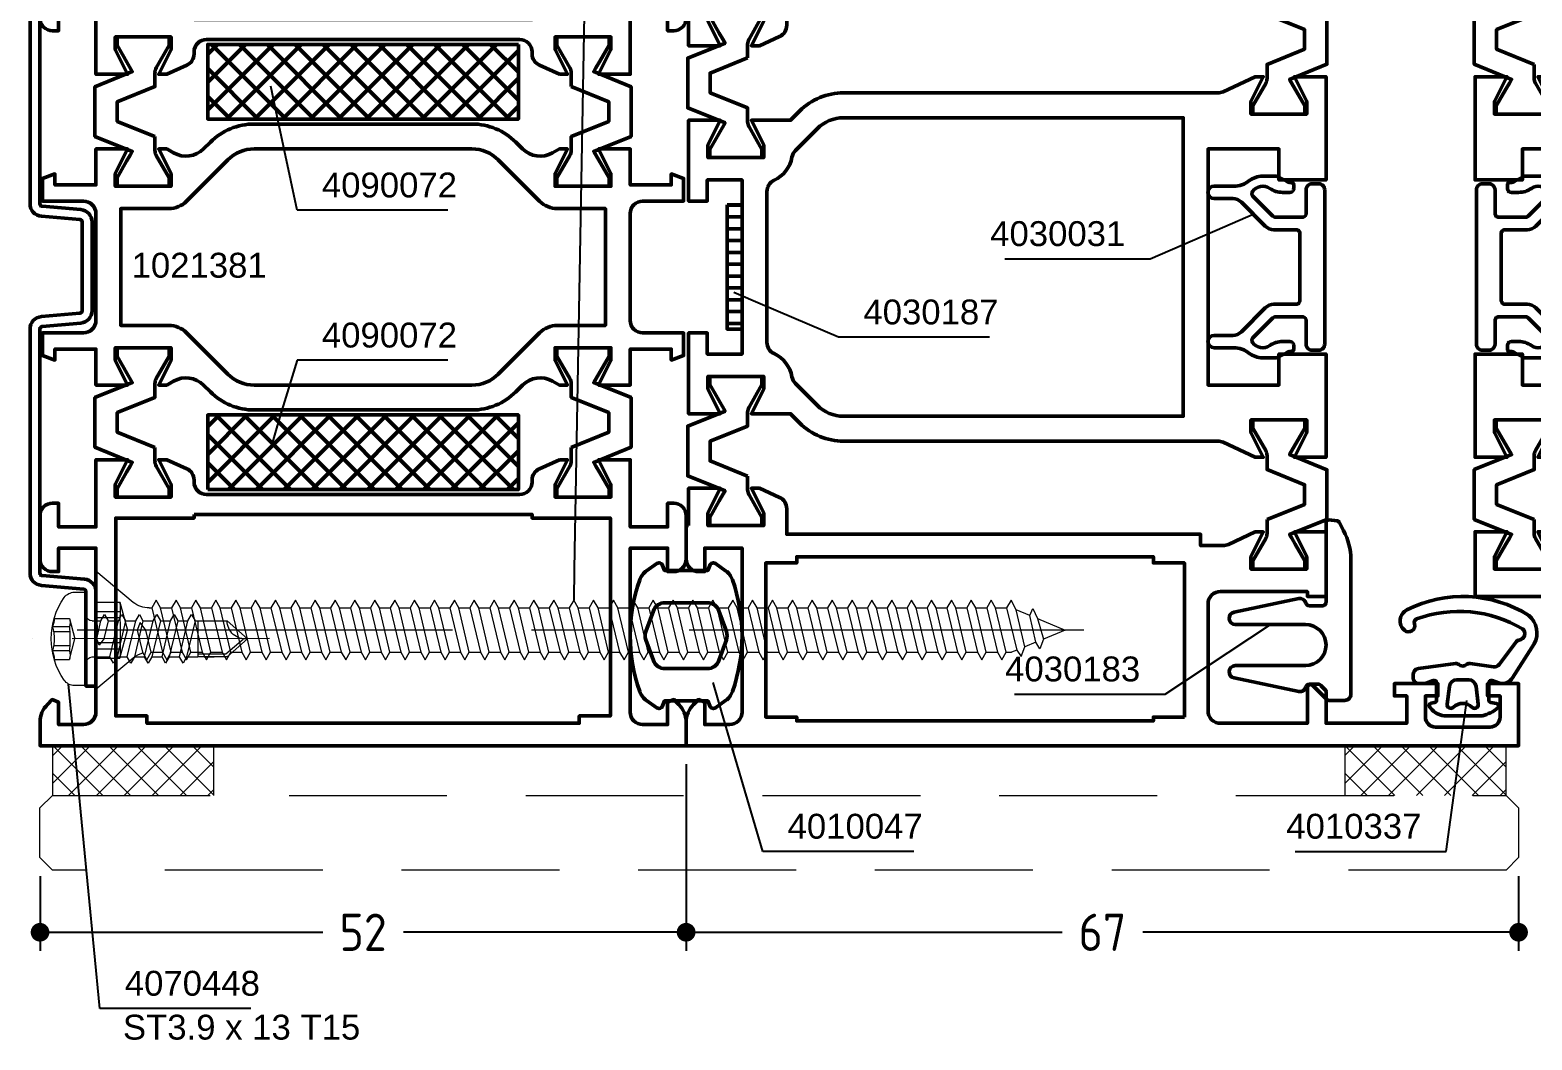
# Model space of a CAD drawing. Header units: millimetres. Extents: x 0 to 238, y 39 to 174.
# Drawn here: x 0.2 to 121.1, y 38.9 to 120.1 of the extents above; entities that cross this region are included whole.
import ezdxf

# ---------------------------------------------------------------- set-up
doc = ezdxf.new("R2010")
doc.units = ezdxf.units.MM
doc.linetypes.add('CENTER', pattern=[50.8, 31.75, -6.35, 6.35, -6.35])
doc.linetypes.add('HIDDEN', pattern=[9.525, 6.35, -3.175])
for name, color, linetype, lineweight in [('AM_5', 3, 'Continuous', 25), ('AM_C', 50, 'Continuous', 50), ('AM_S', 80, 'Continuous', 50), ('Cent3', 70, 'CENTER', 18), ('CHide3', 70, 'HIDDEN', 18), ('CHide4', 10, 'HIDDEN', 13), ('Cont3', 70, 'Continuous', 18), ('Cont4', 10, 'Continuous', 13)]:
    doc.layers.add(name, color=color, linetype=linetype, lineweight=lineweight)
doc.layers.add('WBC-GER-ENG', color=7, linetype='Continuous')
doc.styles.add('HBS_DIMTEXTSTYLE', font='isocp.shx')
doc.styles.add('SWISSL', font='swissl.ttf')
doc.dimstyles.new('Konstruktionsschnitt 1-1$0', dxfattribs={"dimtxt": 3, "dimasz": 1.5, "dimexe": 1.5, "dimexo": 1.5, "dimgap": 1.5, "dimtad": 0, "dimdsep": 46, "dimtxsty": 'HBS_DIMTEXTSTYLE', "dimblk": 'PUNKT', "dimcen": 0, "dimclrd": 3, "dimclre": 3, "dimclrt": 2, "dimadec": 1, "dimazin": 2, "dimtfac": 0.7, "dimtofl": 0, "dimtmove": 0, "dimatfit": 3, "dimfxl": 0, "dimtolj": 1, "dimtzin": 0, "dimarcsym": 0})

# ---------------------------------------------------------------- blocks, each defined once
blk = doc.blocks.new('PUNKT')
at = {"color": 0, "linetype": 'Continuous'}
blk.add_line((-0.5, 0), (-1, 0), dxfattribs=at)
at = {"color": 0, "linetype": 'Continuous', "const_width": 0.5}
blk.add_lwpolyline([(-0.25, 0, 1), (0.25, 0, 1)], format="xyb", close=True, dxfattribs=at)
blk = doc.blocks.new('*D22')
at = {"layer": 'AM_5', "color": 3, "lineweight": -2, "transparency": 16777216}
for p, q in [((119.98, 52.02), (119.98, 46.02)), ((125.98, 52.02), (125.98, 46.02)), ((118.48, 47.52), (116.98, 47.52)), ((127.48, 47.52), (128.98, 47.52))]:
    blk.add_line(p, q, dxfattribs=at)
at = {"layer": 'AM_5', "color": 3, "lineweight": -2, "transparency": 16777216, "xscale": 1.5, "yscale": 1.5, "zscale": 1.5}
blk.add_blockref('PUNKT', (119.98, 47.52), dxfattribs=at)
at = {"layer": 'AM_5', "color": 3, "lineweight": -2, "transparency": 16777216, "xscale": 1.5, "yscale": 1.5, "zscale": 1.5, "rotation": 180}
blk.add_blockref('PUNKT', (125.98, 47.52), dxfattribs=at)
at = {"layer": 'AM_5', "color": 2, "transparency": 16777216, "insert": (122.98, 47.52), "char_height": 3, "attachment_point": 5, "style": 'HBS_DIMTEXTSTYLE'}
blk.add_mtext('\\A1;6', dxfattribs=at)
blk = doc.blocks.new('*D23')
at = {"layer": 'AM_5', "color": 3, "lineweight": -2, "transparency": 16777216}
for p, q in [((52.99, 61.02), (52.99, 46.02)), ((119.98, 52.02), (119.98, 46.02)), ((54.49, 47.52), (83.25, 47.52)), ((118.48, 47.52), (89.73, 47.52))]:
    blk.add_line(p, q, dxfattribs=at)
at = {"layer": 'AM_5', "color": 3, "lineweight": -2, "transparency": 16777216, "xscale": 1.5, "yscale": 1.5, "zscale": 1.5, "rotation": 180}
blk.add_blockref('PUNKT', (52.99, 47.52), dxfattribs=at)
at = {"layer": 'AM_5', "color": 3, "lineweight": -2, "transparency": 16777216, "xscale": 1.5, "yscale": 1.5, "zscale": 1.5}
blk.add_blockref('PUNKT', (119.98, 47.52), dxfattribs=at)
at = {"layer": 'AM_5', "color": 2, "transparency": 16777216, "insert": (86.49, 47.52), "char_height": 3, "attachment_point": 5, "style": 'HBS_DIMTEXTSTYLE'}
blk.add_mtext('\\A1;67', dxfattribs=at)
blk = doc.blocks.new('*S339')
at = {"layer": 'AM_5', "color": 3}
for p, q in [((114.16, 54.02), (115.82, 66.17)), ((115.82, 66.17), (115.82, 66.17)), ((102.01, 54.02), (114.16, 54.02))]:
    blk.add_line(p, q, dxfattribs=at)
at = {"layer": 'AM_5', "color": 2, "insert": (112.16, 55.02), "char_height": 2, "attachment_point": 9, "style": 'SWISSL'}
blk.add_mtext('4010337', dxfattribs=at)
blk = doc.blocks.new('*S344')
at = {"layer": 'AM_5', "color": 3}
for p, q in [((91.53, 66.67), (100.01, 72.27)), ((100.01, 72.27), (100.01, 72.27)), ((79.4, 66.67), (91.53, 66.67))]:
    blk.add_line(p, q, dxfattribs=at)
at = {"layer": 'AM_5', "color": 2, "insert": (89.53, 67.67), "char_height": 2, "attachment_point": 9, "style": 'SWISSL'}
blk.add_mtext('4030183', dxfattribs=at)
blk = doc.blocks.new('*S345')
at = {"layer": 'AM_5', "color": 3, "linetype": 'Continuous'}
blk.add_line((96.34, 104.28), (98.63, 105.27), dxfattribs=at)
at = {"layer": 'AM_5', "color": 3}
for p, q in [((90.33, 101.68), (96.34, 104.28)), ((78.63, 101.68), (90.33, 101.68))]:
    blk.add_line(p, q, dxfattribs=at)
at = {"layer": 'AM_5', "color": 2, "insert": (88.33, 102.68), "char_height": 2, "attachment_point": 9, "style": 'SWISSL'}
blk.add_mtext('4030031', dxfattribs=at)
blk = doc.blocks.new('WS4070448')
at = {"layer": 'Cent3', "ltscale": 0.5}
blk.add_line((8.05, -14.4), (8.07, 4.66), dxfattribs=at)
at = {"layer": 'CHide4', "ltscale": 0.3}
for p, q in [((7.1, 1.69), (7.1, 3.08)), ((7.51, 1.69), (7.51, 2.97)), ((8.63, 1.69), (8.63, 2.97)), ((9.04, 1.69), (9.04, 3.08))]:
    blk.add_line(p, q, dxfattribs=at)
for points in [[(6.42, 2.92), (6.42, 1.69)], [(9.72, 2.92), (9.72, 1.69)], [(6.42, 1.69), (8.07, 1.25)], [(9.72, 1.69), (8.07, 1.25)]]:
    blk.add_lwpolyline(points, dxfattribs=at)
for centre, radius, start, end in [((6.48, 4.2), 1.28, 267.2848, 298.8872), ((8.07, 5.85), 2.94, 250.6988, 289.3012), ((9.66, 4.2), 1.28, 241.1128, 272.7152), ((6.76, 2.85), 1.21, 253.6643, 286.3357), ((8.07, 11.78), 10.13, 264.4948, 275.5052), ((9.38, 2.85), 1.21, 253.6643, 286.3357)]:
    blk.add_arc(centre, radius, start, end, dxfattribs=at)
at = {"layer": 'Cont4'}
for p, q in [((6.62, -8.64), (6.62, -11)), ((6.62, -8.64), (9.52, -8.64)), ((9.52, -11), (9.52, -8.64)), ((6.62, -11), (8.07, -12.64)), ((8.07, -12.64), (9.52, -11))]:
    blk.add_line(p, q, dxfattribs=at)
blk.add_lwpolyline([(11.39, 2.11, 0.314856), (4.74, 2.11, 0.244912), (4.32, 1.29), (4.32, 0.36), (11.82, 0.36), (11.82, 1.29, 0.244912), (11.39, 2.11, 0.138291)], format="xyb", dxfattribs=at)
for points in [[(6.12, -1.14), (6.62, -1.43), (8.07, -1.08), (8.57, -0.71), (8.07, -0.51), (6.62, -0.85)], [(6.12, -2.54), (6.62, -2.83), (9.52, -2.14), (10.02, -1.85), (9.52, -1.56), (6.62, -2.25)], [(6.12, -3.94), (6.62, -4.23), (9.52, -3.54), (10.02, -3.25), (9.52, -2.96), (6.62, -3.65)], [(6.12, -5.34), (6.62, -5.63), (9.52, -4.94), (10.02, -4.65), (9.52, -4.36), (6.62, -5.05)], [(6.12, -6.74), (6.62, -7.03), (9.52, -6.34), (10.02, -6.05), (9.52, -5.76), (6.62, -6.45)], [(6.12, -8.14), (6.62, -8.43), (9.52, -7.74), (10.02, -7.45), (9.52, -7.16), (6.62, -7.85)]]:
    blk.add_lwpolyline(points, close=True, dxfattribs=at)
for points in [[(6.62, -0.14), (6.62, -0.85)], [(9.52, -0.14), (9.52, -1.56)], [(6.62, -1.43), (6.62, -1.85)], [(6.62, -1.43), (6.62, -2.25)], [(6.62, -1.43), (6.62, -2.25)], [(9.52, -2.14), (9.52, -2.96)], [(6.62, -2.83), (6.62, -3.65)], [(9.52, -3.54), (9.52, -4.36)], [(6.62, -4.23), (6.62, -5.05)], [(6.62, -5.63), (6.62, -6.45)], [(9.52, -4.94), (9.52, -5.76)], [(6.62, -7.03), (6.62, -7.85)], [(9.52, -6.34), (9.52, -7.16)], [(6.62, -8.43), (6.62, -8.64)], [(9.52, -7.74), (9.52, -8.64)], [(9.27, -8.64), (9.27, -10.89), (8.1, -12.28)], [(9.52, -9.14), (9.52, -9.96)], [(6.62, -9.83), (6.62, -10.65)]]:
    blk.add_lwpolyline(points, dxfattribs=at)
for centre, radius, start, end in [((6.12, -0.14), 0.5, 0, 90), ((10.02, -0.14), 0.5, 90, 180), ((6.61, -12.47), 1.47, 353.4244, 89.6688)]:
    blk.add_arc(centre, radius, start, end, dxfattribs=at)
blk = doc.blocks.new('*S346')
at = {"layer": 'AM_5', "color": 3, "linetype": 'Continuous'}
blk.add_line((3.53, 64.99), (3.29, 67.48), dxfattribs=at)
at = {"layer": 'AM_5', "color": 3}
for p, q in [((5.81, 41.39), (3.53, 64.99)), ((17.96, 41.39), (5.81, 41.39))]:
    blk.add_line(p, q, dxfattribs=at)
at = {"layer": 'AM_5', "color": 2, "insert": (7.81, 42.39), "char_height": 2, "attachment_point": 7, "style": 'SWISSL'}
blk.add_mtext('4070448', dxfattribs=at)
blk = doc.blocks.new('ZAHL links')
at = {"layer": 'AM_5', "color": 2, "style": 'SWISSL'}
blk.add_attdef('XXX', (1.85, -2.5), '', height=1.5, dxfattribs=at)
blk = doc.blocks.new('ws4070165')
at = {"layer": 'Cent3'}
blk.add_line((0, -79.5), (0, 1.5), dxfattribs=at)
at = {"layer": 'CHide4', "ltscale": 0.5}
for points in [[(-2.25, 0), (-2.25, -1.93)], [(-1, 0), (-1, -1.93)], [(1, 0), (1, -1.93)], [(2.25, 0), (2.25, -1.93)], [(-1.5, -0.06), (-1.5, -1.99)], [(1.5, -0.06), (1.5, -1.99)], [(-2.25, -1.93), (0, -2.53)], [(2.25, -1.93), (0, -2.53)]]:
    blk.add_lwpolyline(points, dxfattribs=at)
for centre, radius, start, end in [((-1.62, 3.32), 3.38, 259.3357, 280.6643), ((0, 3.36), 3.5, 253.4149, 286.5851), ((1.63, 3.32), 3.38, 259.3357, 280.6643), ((-1.62, 1.39), 3.38, 259.3357, 280.6643), ((0, 6.17), 8.16, 262.9585, 277.0415), ((1.63, 1.39), 3.38, 259.3357, 280.6643)]:
    blk.add_arc(centre, radius, start, end, dxfattribs=at)
at = {"layer": 'Cont4'}
for p, q in [((1.79, -72.41), (1.79, -73.29)), ((-1.79, -73.25), (-1.79, -73.68)), ((-1.61, -74.11), (-1.79, -73.68)), ((-0.98, -75.65), (-1.35, -74.75)), ((1.18, -75.15), (1.64, -74.05))]:
    blk.add_line(p, q, dxfattribs=at)
blk.add_lwpolyline([(1.79, -4.29, -0.186611), (2.23, -3), (4.75, 0), (-4.75, 0), (-2.23, -3, -0.116452), (-1.84, -3.78)], format="xyb", dxfattribs=at)
for points in [[(0, -3.32), (-1.79, -3.75), (-2.4, -4.1), (-1.79, -4.45), (0, -4.03), (0.61, -3.57), (0, -3.32)], [(-1.79, -4.45), (-1.79, -5.35)], [(-1.79, -4.45), (-1.79, -5.35)], [(1.79, -4.29), (1.79, -4.49)], [(1.79, -5.21), (1.79, -6.09)], [(-1.79, -6.05), (-1.79, -6.95)], [(1.79, -6.81), (1.79, -7.69)], [(-1.79, -7.65), (-1.79, -8.55)], [(1.79, -8.41), (1.79, -9.29)], [(-1.79, -9.25), (-1.79, -10.15)], [(-1.79, -10.85), (-1.79, -11.75)], [(1.79, -10.01), (1.79, -10.89)], [(1.79, -11.61), (1.79, -12.49)], [(-1.79, -12.45), (-1.79, -13.35)], [(1.79, -13.21), (1.79, -14.09)], [(-1.79, -14.05), (-1.79, -14.95)], [(-1.79, -15.65), (-1.79, -16.55)], [(1.79, -14.81), (1.79, -15.69)], [(1.79, -16.41), (1.79, -17.29)], [(-1.79, -17.25), (-1.79, -18.15)], [(1.79, -18.01), (1.79, -18.89)], [(-1.79, -18.85), (-1.79, -19.75)], [(-1.79, -20.45), (-1.79, -21.35)], [(1.79, -19.61), (1.79, -20.49)], [(1.79, -21.21), (1.79, -22.09)], [(-1.79, -22.05), (-1.79, -22.95)], [(1.79, -22.81), (1.79, -23.69)], [(-1.79, -23.65), (-1.79, -24.55)], [(-1.79, -25.25), (-1.79, -26.15)], [(1.79, -24.41), (1.79, -25.29)], [(1.79, -26.01), (1.79, -26.89)], [(-1.79, -26.85), (-1.79, -27.75)], [(1.79, -27.61), (1.79, -28.49)], [(-1.79, -28.45), (-1.79, -29.35)], [(-1.79, -30.05), (-1.79, -30.95)], [(1.79, -29.21), (1.79, -30.09)], [(1.79, -30.81), (1.79, -31.69)], [(-1.79, -31.65), (-1.79, -32.55)], [(1.79, -32.41), (1.79, -33.29)], [(-1.79, -33.25), (-1.79, -34.15)], [(-1.79, -34.85), (-1.79, -35.75)], [(1.79, -34.01), (1.79, -34.89)], [(1.79, -35.61), (1.79, -36.49)], [(-1.79, -36.45), (-1.79, -37.35)], [(1.79, -37.21), (1.79, -38.09)], [(-1.79, -38.05), (-1.79, -38.95)], [(-1.79, -39.65), (-1.79, -40.55)], [(1.79, -38.81), (1.79, -39.69)], [(1.79, -40.41), (1.79, -41.29)], [(-1.79, -41.25), (-1.79, -42.15)], [(1.79, -42.01), (1.79, -42.89)], [(-1.79, -42.85), (-1.79, -43.75)], [(-1.79, -44.45), (-1.79, -45.35)], [(1.79, -43.61), (1.79, -44.49)], [(1.79, -45.21), (1.79, -46.09)], [(-1.79, -46.05), (-1.79, -46.95)], [(1.79, -46.81), (1.79, -47.69)], [(-1.79, -47.65), (-1.79, -48.55)], [(-1.79, -49.25), (-1.79, -50.15)], [(1.79, -48.41), (1.79, -49.29)], [(1.79, -50.01), (1.79, -50.89)], [(-1.79, -50.85), (-1.79, -51.75)], [(1.79, -51.61), (1.79, -52.49)], [(-1.79, -52.45), (-1.79, -53.35)], [(-1.79, -54.05), (-1.79, -54.95)], [(1.79, -53.21), (1.79, -54.09)], [(1.79, -54.81), (1.79, -55.69)], [(-1.79, -55.65), (-1.79, -56.55)], [(1.79, -56.41), (1.79, -57.29)], [(-1.79, -57.25), (-1.79, -58.15)], [(1.79, -58.01), (1.79, -58.89)], [(-1.79, -58.85), (-1.79, -59.75)], [(1.79, -59.61), (1.79, -60.49)], [(-1.79, -60.45), (-1.79, -61.35)], [(1.79, -61.21), (1.79, -62.09)], [(-1.79, -62.05), (-1.79, -62.95)], [(1.79, -62.81), (1.79, -63.69)], [(-1.79, -63.65), (-1.79, -64.55)], [(-1.79, -65.25), (-1.79, -66.15)], [(1.79, -64.41), (1.79, -65.29)], [(1.79, -66.01), (1.79, -66.89)], [(-1.79, -66.85), (-1.79, -67.75)], [(1.79, -67.61), (1.79, -68.49)], [(-1.79, -68.45), (-1.79, -69.35)], [(-1.79, -70.05), (-1.79, -70.95)], [(1.79, -69.21), (1.79, -70.09)], [(1.79, -70.81), (1.79, -71.69)], [(-1.79, -71.65), (-1.79, -72.55)], [(0.92, -75.79), (0, -78), (-0.73, -76.25)]]:
    blk.add_lwpolyline(points, dxfattribs=at)
for points in [[(1.79, -5.21), (2.41, -4.85), (1.79, -4.49), (-1.79, -5.35), (-2.4, -5.7), (-1.79, -6.05)], [(1.79, -6.81), (2.41, -6.45), (1.79, -6.09), (-1.79, -6.95), (-2.4, -7.3), (-1.79, -7.65)], [(1.79, -8.41), (2.41, -8.05), (1.79, -7.69), (-1.79, -8.55), (-2.4, -8.9), (-1.79, -9.25)], [(1.79, -10.01), (2.41, -9.65), (1.79, -9.29), (-1.79, -10.15), (-2.4, -10.5), (-1.79, -10.85)], [(1.79, -11.61), (2.41, -11.25), (1.79, -10.89), (-1.79, -11.75), (-2.4, -12.1), (-1.79, -12.45)], [(1.79, -13.21), (2.41, -12.85), (1.79, -12.49), (-1.79, -13.35), (-2.4, -13.7), (-1.79, -14.05)], [(1.79, -14.81), (2.41, -14.45), (1.79, -14.09), (-1.79, -14.95), (-2.4, -15.3), (-1.79, -15.65)], [(1.79, -16.41), (2.41, -16.05), (1.79, -15.69), (-1.79, -16.55), (-2.4, -16.9), (-1.79, -17.25)], [(1.79, -18.01), (2.41, -17.65), (1.79, -17.29), (-1.79, -18.15), (-2.4, -18.5), (-1.79, -18.85)], [(1.79, -19.61), (2.41, -19.25), (1.79, -18.89), (-1.79, -19.75), (-2.4, -20.1), (-1.79, -20.45)], [(1.79, -21.21), (2.41, -20.85), (1.79, -20.49), (-1.79, -21.35), (-2.4, -21.7), (-1.79, -22.05)], [(1.79, -22.81), (2.41, -22.45), (1.79, -22.09), (-1.79, -22.95), (-2.4, -23.3), (-1.79, -23.65)], [(1.79, -24.41), (2.41, -24.05), (1.79, -23.69), (-1.79, -24.55), (-2.4, -24.9), (-1.79, -25.25)], [(1.79, -26.01), (2.41, -25.65), (1.79, -25.29), (-1.79, -26.15), (-2.4, -26.5), (-1.79, -26.85)], [(1.79, -27.61), (2.41, -27.25), (1.79, -26.89), (-1.79, -27.75), (-2.4, -28.1), (-1.79, -28.45)], [(1.79, -29.21), (2.41, -28.85), (1.79, -28.49), (-1.79, -29.35), (-2.4, -29.7), (-1.79, -30.05)], [(1.79, -30.81), (2.41, -30.45), (1.79, -30.09), (-1.79, -30.95), (-2.4, -31.3), (-1.79, -31.65)], [(1.79, -32.41), (2.41, -32.05), (1.79, -31.69), (-1.79, -32.55), (-2.4, -32.9), (-1.79, -33.25)], [(1.79, -34.01), (2.41, -33.65), (1.79, -33.29), (-1.79, -34.15), (-2.4, -34.5), (-1.79, -34.85)], [(1.79, -35.61), (2.41, -35.25), (1.79, -34.89), (-1.79, -35.75), (-2.4, -36.1), (-1.79, -36.45)], [(1.79, -37.21), (2.41, -36.85), (1.79, -36.49), (-1.79, -37.35), (-2.4, -37.7), (-1.79, -38.05)], [(1.79, -38.81), (2.41, -38.45), (1.79, -38.09), (-1.79, -38.95), (-2.4, -39.3), (-1.79, -39.65)], [(1.79, -40.41), (2.41, -40.05), (1.79, -39.69), (-1.79, -40.55), (-2.4, -40.9), (-1.79, -41.25)], [(1.79, -42.01), (2.41, -41.65), (1.79, -41.29), (-1.79, -42.15), (-2.4, -42.5), (-1.79, -42.85)], [(1.79, -43.61), (2.41, -43.25), (1.79, -42.89), (-1.79, -43.75), (-2.4, -44.1), (-1.79, -44.45)], [(1.79, -45.21), (2.41, -44.85), (1.79, -44.49), (-1.79, -45.35), (-2.4, -45.7), (-1.79, -46.05)], [(1.79, -46.81), (2.41, -46.45), (1.79, -46.09), (-1.79, -46.95), (-2.4, -47.3), (-1.79, -47.65)], [(1.79, -48.41), (2.41, -48.05), (1.79, -47.69), (-1.79, -48.55), (-2.4, -48.9), (-1.79, -49.25)], [(1.79, -50.01), (2.41, -49.65), (1.79, -49.29), (-1.79, -50.15), (-2.4, -50.5), (-1.79, -50.85)], [(1.79, -51.61), (2.41, -51.25), (1.79, -50.89), (-1.79, -51.75), (-2.4, -52.1), (-1.79, -52.45)], [(1.79, -53.21), (2.41, -52.85), (1.79, -52.49), (-1.79, -53.35), (-2.4, -53.7), (-1.79, -54.05)], [(1.79, -54.81), (2.41, -54.45), (1.79, -54.09), (-1.79, -54.95), (-2.4, -55.3), (-1.79, -55.65)], [(1.79, -56.41), (2.41, -56.05), (1.79, -55.69), (-1.79, -56.55), (-2.4, -56.9), (-1.79, -57.25)], [(1.79, -58.01), (2.41, -57.65), (1.79, -57.29), (-1.79, -58.15), (-2.4, -58.5), (-1.79, -58.85)], [(1.79, -59.61), (2.41, -59.25), (1.79, -58.89), (-1.79, -59.75), (-2.4, -60.1), (-1.79, -60.45)], [(1.79, -61.21), (2.41, -60.85), (1.79, -60.49), (-1.79, -61.35), (-2.4, -61.7), (-1.79, -62.05)], [(1.79, -62.81), (2.41, -62.45), (1.79, -62.09), (-1.79, -62.95), (-2.4, -63.3), (-1.79, -63.65)], [(1.79, -64.41), (2.41, -64.05), (1.79, -63.69), (-1.79, -64.55), (-2.4, -64.9), (-1.79, -65.25)], [(1.79, -66.01), (2.41, -65.65), (1.79, -65.29), (-1.79, -66.15), (-2.4, -66.5), (-1.79, -66.85)], [(1.79, -67.61), (2.41, -67.25), (1.79, -66.89), (-1.79, -67.75), (-2.4, -68.1), (-1.79, -68.45)], [(1.79, -69.21), (2.41, -68.85), (1.79, -68.49), (-1.79, -69.35), (-2.4, -69.7), (-1.79, -70.05)], [(1.79, -70.81), (2.41, -70.45), (1.79, -70.09), (-1.79, -70.95), (-2.4, -71.3), (-1.79, -71.65)], [(1.79, -72.41), (2.41, -72.05), (1.79, -71.69), (-1.79, -72.55), (-2.4, -72.9), (-1.79, -73.25)], [(1.64, -74.05), (2.41, -73.65), (1.79, -73.29), (-1.61, -74.11), (-2.13, -74.45), (-1.35, -74.75)], [(1.18, -75.15), (1.74, -75.39), (0.92, -75.79), (-0.73, -76.25), (-1.5, -75.97), (-0.98, -75.65)]]:
    blk.add_lwpolyline(points, close=True, dxfattribs=at)
blk = doc.blocks.new('*D53')
at = {"layer": 'AM_5', "color": 3, "lineweight": -2, "transparency": 16777216}
for p, q in [((52.98, 61.03), (52.98, 46.02)), ((0.99, 52.02), (0.99, 46.02)), ((2.49, 47.52), (23.75, 47.52)), ((51.48, 47.52), (30.23, 47.52))]:
    blk.add_line(p, q, dxfattribs=at)
at = {"layer": 'AM_5', "color": 3, "lineweight": -2, "transparency": 16777216, "xscale": 1.5, "yscale": 1.5, "zscale": 1.5, "rotation": 180}
blk.add_blockref('PUNKT', (0.99, 47.52), dxfattribs=at)
at = {"layer": 'AM_5', "color": 3, "lineweight": -2, "transparency": 16777216, "xscale": 1.5, "yscale": 1.5, "zscale": 1.5}
blk.add_blockref('PUNKT', (52.98, 47.52), dxfattribs=at)
at = {"layer": 'AM_5', "color": 2, "transparency": 16777216, "insert": (26.99, 47.52), "char_height": 3, "attachment_point": 5, "style": 'HBS_DIMTEXTSTYLE'}
blk.add_mtext('\\A1;52', dxfattribs=at)
blk = doc.blocks.new('*S349')
at = {"layer": 'AM_5', "color": 3, "linetype": 'Continuous'}
blk.add_line((20.07, 113.13), (19.55, 115.58), dxfattribs=at)
at = {"layer": 'AM_5', "color": 3}
for p, q in [((21.67, 105.59), (20.07, 113.13)), ((33.8, 105.59), (21.67, 105.59))]:
    blk.add_line(p, q, dxfattribs=at)
at = {"layer": 'AM_5', "color": 2, "insert": (23.67, 106.59), "char_height": 2, "attachment_point": 7, "style": 'SWISSL'}
blk.add_mtext('4090072', dxfattribs=at)
blk = doc.blocks.new('*S350')
at = {"layer": 'AM_5', "color": 3}
for p, q in [((21.67, 93.52), (20.27, 88.89)), ((33.8, 93.52), (21.67, 93.52))]:
    blk.add_line(p, q, dxfattribs=at)
at = {"layer": 'AM_5', "color": 3, "linetype": 'Continuous'}
blk.add_line((20.27, 88.89), (19.55, 86.49), dxfattribs=at)
at = {"layer": 'AM_5', "color": 2, "insert": (23.67, 94.52), "char_height": 2, "attachment_point": 7, "style": 'SWISSL'}
blk.add_mtext('4090072', dxfattribs=at)
blk = doc.blocks.new('*S351')
at = {"layer": 'AM_5', "color": 3, "linetype": 'Continuous'}
blk.add_line((59.13, 97.99), (56.83, 98.97), dxfattribs=at)
at = {"layer": 'AM_5', "color": 3}
for p, q in [((65.25, 95.38), (59.13, 97.99)), ((77.4, 95.38), (65.25, 95.38))]:
    blk.add_line(p, q, dxfattribs=at)
at = {"layer": 'AM_5', "color": 2, "insert": (67.25, 96.38), "char_height": 2, "attachment_point": 7, "style": 'SWISSL'}
blk.add_mtext('4030187', dxfattribs=at)
blk = doc.blocks.new('*S352')
at = {"layer": 'AM_5', "color": 3, "linetype": 'Continuous'}
blk.add_line((55.86, 65.2), (55.15, 67.6), dxfattribs=at)
at = {"layer": 'AM_5', "color": 3}
for p, q in [((59.15, 54.02), (55.86, 65.2)), ((71.3, 54.02), (59.15, 54.02))]:
    blk.add_line(p, q, dxfattribs=at)
at = {"layer": 'AM_5', "color": 2, "insert": (61.15, 55.02), "char_height": 2, "attachment_point": 7, "style": 'SWISSL'}
blk.add_mtext('4010047', dxfattribs=at)
blk = doc.blocks.new('*S354')
at = {"layer": 'WBC-GER-ENG', "color": 3}
for p, q in [((45.46, 160.47), (38.22, 135.04)), ((45.46, 160.47), (43.98, 76.73)), ((83.64, 160.47), (45.46, 160.47))]:
    blk.add_line(p, q, dxfattribs=at)
at = {"layer": 'WBC-GER-ENG', "color": 3, "linetype": 'Continuous'}
for p, q in [((38.22, 135.04), (37.54, 132.63)), ((43.98, 76.73), (43.94, 74.23))]:
    blk.add_line(p, q, dxfattribs=at)
at = {"layer": 'WBC-GER-ENG', "color": 2, "insert": (47.46, 161.47), "char_height": 2, "attachment_point": 7, "style": 'SWISSL'}
blk.add_mtext('4070165\\PST4.8 x 78 T25\\PSchraubenabstand < 600 mm\\P\\fSwis721 Lt BT|b0|i1|c0|p34;Screw distance < 600 mm', dxfattribs=at)
blk = doc.blocks.new('WI1020456')
for points in [[(-77, 25), (-65, 25), (-65, 15.5), (-59.8, 15.5), (-59.8, 18.05), (-61.8, 17.05), (-62.8, 17.05), (-62.8, 21.55), (-61.8, 21.55), (-59.8, 20.55), (-59.8, 21.2), (-60.81, 23.36, -0.109518), (-60.9, 23.78), (-60.9, 25.6), (-60, 25.6), (-60, 64.9), (-57.94, 64.9, 0.294108), (-57.03, 65.49), (-56.3, 67.1), (-56.3, 67.75), (-58.3, 66.75), (-59.3, 66.75), (-59.3, 71.25), (-58.3, 71.25), (-56.3, 70.25), (-56.3, 72.8), (-59.3, 72.8), (-59.3, 73), (-62, 73, 0.414214), (-63, 72), (-63, 71.5), (-61.1, 71.5), (-61.1, 68.5), (-74.3, 68.5, -0.414214), (-75.3, 69.5), (-75.3, 71.5), (-73.5, 71.5), (-73.29, 72.01), (-73.69, 72.41, 0.198912), (-75.11, 73), (-77, 73)], [(-55.31, 68.05), (-56.43, 68.05, 0.131652), (-56.83, 67.94), (-58.64, 66.9), (-59.3, 66.9), (-59.3, 71.1), (-58.64, 71.1), (-57.3, 70.33), (-56.81, 70.04), (-56.51, 69.87), (-55.3, 72.88), (-51.3, 72.88), (-50.09, 69.87), (-47.96, 71.1), (-47.3, 71.1), (-47.3, 66.9), (-47.96, 66.9), (-49.77, 67.94, 0.131652), (-50.17, 68.05), (-51.29, 68.05), (-52.52, 71.08), (-54.09, 71.08)], [(-24.5, 60.33, 0.198912), (-25.96, 63.86), (-26.7, 64.6), (-26.7, 67.75), (-28.7, 66.75), (-29.7, 66.75), (-29.7, 71.25), (-28.7, 71.25), (-26.7, 70.25), (-26.7, 72.8), (-33.2, 72.8), (-33.2, 71.3), (-31.5, 71.3), (-31.5, 68.5), (-45.5, 68.5), (-45.5, 71.3), (-43.8, 71.3), (-43.8, 72.8), (-50.3, 72.8), (-50.3, 70.25), (-48.3, 71.25), (-47.3, 71.25), (-47.3, 66.75), (-48.3, 66.75), (-50.3, 67.75), (-50.3, 64.6), (-51.04, 63.86, 0.198912), (-52.5, 60.33), (-52.5, 24.21, -0.109518), (-52.59, 23.79), (-53.8, 21.2), (-53.8, 20.55), (-51.8, 21.55), (-50.8, 21.55), (-50.8, 17.05), (-51.8, 17.05), (-53.8, 18.05), (-53.8, 15.5), (-45.5, 15.5), (-45.5, 19.3), (-48, 19.3), (-48, 25), (-29, 25), (-29, 19.3), (-31.5, 19.3), (-31.5, 15.5), (-23.2, 15.5), (-23.2, 18.05), (-25.2, 17.05), (-26.2, 17.05), (-26.2, 21.55), (-25.2, 21.55), (-23.2, 20.55), (-23.2, 21.2), (-24.41, 23.79, -0.109518), (-24.5, 24.21)], [(-25.71, 68.05), (-26.83, 68.05, 0.131652), (-27.23, 67.94), (-29.04, 66.9), (-29.7, 66.9), (-29.7, 71.1), (-29.04, 71.1), (-27.7, 70.33), (-27.21, 70.04), (-26.91, 69.87), (-25.7, 72.88), (-21.7, 72.88), (-20.49, 69.87), (-18.36, 71.1), (-17.7, 71.1), (-17.7, 66.9), (-18.36, 66.9), (-20.17, 67.94, 0.131652), (-20.57, 68.05), (-21.69, 68.05), (-22.91, 71.08), (-24.49, 71.08)], [(0, 73), (-1.9, 73, 0.198912), (-3.31, 72.41), (-3.71, 72.01), (-3.5, 71.5), (-1.7, 71.5), (-1.7, 69.5, -0.414214), (-2.7, 68.5), (-15.9, 68.5), (-15.9, 71.5), (-14, 71.5), (-14, 72, 0.414214), (-15, 73), (-17.7, 73), (-17.7, 72.8), (-20.7, 72.8), (-20.7, 70.25), (-18.7, 71.25), (-17.7, 71.25), (-17.7, 66.75), (-18.7, 66.75), (-20.7, 67.75), (-20.7, 67.1), (-19.97, 65.49, 0.294108), (-19.06, 64.9), (-17, 64.9), (-17, 25.6), (-16.1, 25.6), (-16.1, 23.78, -0.109518), (-16.19, 23.36), (-17.2, 21.2), (-17.2, 20.55), (-15.2, 21.55), (-14.2, 21.55), (-14.2, 17.05), (-15.2, 17.05), (-17.2, 18.05), (-17.2, 15.5), (-12, 15.5), (-12, 17), (-12.4, 17), (-12.4, 24, -0.414214), (-11.4, 25), (-2.8, 25, -0.414214), (-1.8, 24), (-1.8, 17), (-4.8, 17), (-4.94, 16.66), (-3.78, 15.5), (-1.8, 15.5), (-1.8, 9), (-4, 9), (-4, 10), (-5, 10), (-5, 6.5), (-4, 6.5), (-4, 7.5), (-2.3, 7.5, -0.414214), (-1.5, 6.7), (-1.5, 2.3, -0.414214), (-2.3, 1.5), (-4, 1.5), (-4, 2.5), (-5, 2.5), (-5, 0), (0, 0)], [(-26.5, 27), (-50.5, 27), (-50.5, 60.33, -0.198912), (-49.62, 62.45), (-47.86, 64.21, -0.154989), (-47.33, 64.49, 0.248244), (-45.48, 65.91, -0.293963), (-44.57, 66.5), (-32.44, 66.5, -0.293963), (-31.53, 65.91, 0.248244), (-29.67, 64.49, -0.154989), (-29.14, 64.21), (-27.38, 62.45, -0.198912), (-26.5, 60.33)], [(-58.81, 20.25), (-59.93, 20.25, -0.131652), (-60.33, 20.36), (-62.14, 21.4), (-62.8, 21.4), (-62.8, 17.2), (-62.14, 17.2), (-60.8, 17.97), (-60.31, 18.26), (-60.01, 18.43), (-58.8, 15.43), (-54.8, 15.43), (-53.59, 18.43), (-51.46, 17.2), (-50.8, 17.2), (-50.8, 21.4), (-51.46, 21.4), (-53.27, 20.36, -0.131652), (-53.67, 20.25), (-54.79, 20.25), (-56.02, 17.23), (-57.59, 17.23)], [(-22.21, 20.25), (-23.33, 20.25, -0.131652), (-23.73, 20.36), (-25.54, 21.4), (-26.2, 21.4), (-26.2, 17.2), (-25.54, 17.2), (-24.2, 17.97), (-23.71, 18.26), (-23.41, 18.43), (-22.2, 15.43), (-18.2, 15.43), (-16.99, 18.43), (-14.86, 17.2), (-14.2, 17.2), (-14.2, 21.4), (-14.86, 21.4), (-16.67, 20.36, -0.131652), (-17.07, 20.25), (-18.19, 20.25), (-19.41, 17.23), (-20.99, 17.23)]]:
    blk.add_lwpolyline(points, format="xyb", close=True)
for points in [[(-75, 29.4), (-74.7, 29.4), (-74.7, 26.9), (-62.3, 26.9), (-62.3, 29.4), (-61.8, 29.4), (-61.8, 64.1), (-62.3, 64.1), (-62.3, 66.6), (-74.7, 66.6), (-74.7, 64.1), (-75, 64.1)], [(-2, 29.4), (-2.3, 29.4), (-2.3, 26.9), (-14.7, 26.9), (-14.7, 29.4), (-15.2, 29.4), (-15.2, 64.1), (-14.7, 64.1), (-14.7, 66.6), (-2.3, 66.6), (-2.3, 64.1), (-2, 64.1)]]:
    blk.add_lwpolyline(points, close=True)
blk = doc.blocks.new('WI1021351')
for points in [[(17.7, 0.2), (17.7, 0), (15, 0, -0.414214), (14, 1), (14, 1.5), (15.9, 1.5), (15.9, 4.5), (2.7, 4.5, 0.414214), (1.7, 3.5), (1.7, 1.5), (3.5, 1.5), (3.71, 0.99), (3.31, 0.59, -0.198912), (1.9, 0), (0, 0), (0, 67), (5, 67), (5, 64.5), (4, 64.5), (4, 65.5), (2.3, 65.5, 0.414214), (1.5, 64.7), (1.5, 60.3, 0.414214), (2.3, 59.5), (4, 59.5), (4, 60.5), (5, 60.5), (5, 57), (4, 57), (4, 58), (1.8, 58), (1.8, 51.5), (3.78, 51.5), (4.94, 50.34), (4.8, 50), (1.8, 50), (1.8, 43, 0.414214), (2.8, 42), (11.4, 42, 0.414214), (12.4, 43), (12.4, 50), (12, 50), (12, 51.5), (17.2, 51.5), (17.2, 48.95), (15.2, 49.95), (14.2, 49.95), (14.2, 45.45), (15.2, 45.45), (17.2, 46.45), (17.2, 45.8), (16.19, 43.64, 0.109518), (16.1, 43.22), (16.1, 41.4), (17, 41.4), (17, 8.1), (19.06, 8.1, -0.294108), (19.97, 7.51), (20.7, 5.9), (20.7, 5.25), (18.7, 6.25), (17.7, 6.25), (17.7, 1.75), (18.7, 1.75), (20.7, 2.75), (20.7, 0.2), (17.7, 0.2)], [(18.19, 46.75), (17.07, 46.75, 0.131652), (16.67, 46.64), (14.86, 45.6), (14.2, 45.6), (14.2, 49.8), (14.86, 49.8), (16.2, 49.02), (16.69, 48.74), (16.99, 48.57), (18.2, 51.57), (22.2, 51.57), (23.41, 48.57), (25.54, 49.8), (26.2, 49.8), (26.2, 45.6), (25.54, 45.6), (23.73, 46.64, 0.131652), (23.33, 46.75), (22.21, 46.75), (20.99, 49.77), (19.41, 49.77)], [(24.5, 12.67, 0.198912), (25.96, 9.13), (26.7, 8.4), (26.7, 5.25), (28.7, 6.25), (29.7, 6.25), (29.7, 1.75), (28.7, 1.75), (26.7, 2.75), (26.7, 0.2), (33.2, 0.2), (33.2, 1.7), (31.5, 1.7), (31.5, 4.5), (45.5, 4.5), (45.5, 1.7), (43.8, 1.7), (43.8, 0.2), (50.3, 0.2), (50.3, 2.75), (48.3, 1.75), (47.3, 1.75), (47.3, 6.25), (48.3, 6.25), (50.3, 5.25), (50.3, 8.4), (51.04, 9.13, 0.198912), (52.5, 12.67), (52.5, 42.79, -0.109518), (52.59, 43.21), (53.8, 45.8), (53.8, 46.45), (51.8, 45.45), (50.8, 45.45), (50.8, 49.95), (51.8, 49.95), (53.8, 48.95), (53.8, 51.5), (45.5, 51.5), (45.5, 47.7), (48, 47.7), (48, 42), (29, 42), (29, 47.7), (31.5, 47.7), (31.5, 51.5), (23.2, 51.5), (23.2, 48.95), (25.2, 49.95), (26.2, 49.95), (26.2, 45.45), (25.2, 45.45), (23.2, 46.45), (23.2, 45.8), (24.41, 43.21, -0.109518), (24.5, 42.79)], [(58.81, 46.75), (59.93, 46.75, -0.131652), (60.33, 46.64), (62.14, 45.6), (62.8, 45.6), (62.8, 49.8), (62.14, 49.8), (60.8, 49.02), (60.31, 48.74), (60.01, 48.57), (58.8, 51.57), (54.8, 51.57), (53.59, 48.57), (51.46, 49.8), (50.8, 49.8), (50.8, 45.6), (51.46, 45.6), (53.27, 46.64, -0.131652), (53.67, 46.75), (54.79, 46.75), (56.02, 49.77), (57.59, 49.77)], [(59.3, 0.2), (59.3, 0), (62, 0, 0.414214), (63, 1), (63, 1.5), (61.1, 1.5), (61.1, 4.5), (74.3, 4.5, -0.414214), (75.3, 3.5), (75.3, 1.5), (73.5, 1.5), (73.29, 0.99), (73.69, 0.58, 0.198912), (75.11, 0), (77, 0), (77, 42), (65, 42), (65, 44.2), (66.5, 44.2), (66.75, 44.67, -0.151177), (65, 50.31), (65, 51.5), (59.8, 51.5), (59.8, 48.95), (61.8, 49.95), (62.8, 49.95), (62.8, 45.45), (61.8, 45.45), (59.8, 46.45), (59.8, 45.8), (60.81, 43.64, -0.109518), (60.9, 43.22), (60.9, 41.4), (60, 41.4), (60, 8.1), (57.94, 8.1, 0.294108), (57.03, 7.51), (56.3, 5.9), (56.3, 5.25), (58.3, 6.25), (59.3, 6.25), (59.3, 1.75), (58.3, 1.75), (56.3, 2.75), (56.3, 0.2), (59.3, 0.2)], [(26.5, 12.67, 0.198912), (27.38, 10.55), (29.14, 8.79, 0.154989), (29.67, 8.51, -0.248244), (31.53, 7.08, 0.293963), (32.44, 6.5), (44.57, 6.5, 0.293963), (45.48, 7.08, -0.248244), (47.33, 8.51, 0.154989), (47.86, 8.79), (49.62, 10.55, 0.198912), (50.5, 12.67), (50.5, 40), (26.5, 40)], [(21.69, 4.95), (20.57, 4.95, -0.131652), (20.17, 5.06), (18.36, 6.1), (17.7, 6.1), (17.7, 1.9), (18.36, 1.9), (19.7, 2.67), (20.19, 2.96), (20.49, 3.13), (21.7, 0.13), (25.7, 0.13), (26.91, 3.13), (29.04, 1.9), (29.7, 1.9), (29.7, 6.1), (29.04, 6.1), (27.23, 5.06, -0.131652), (26.83, 4.95), (25.71, 4.95), (24.49, 1.93), (22.91, 1.93)], [(55.31, 4.95), (56.43, 4.95, 0.131652), (56.83, 5.06), (58.64, 6.1), (59.3, 6.1), (59.3, 1.9), (58.64, 1.9), (57.3, 2.67), (56.81, 2.96), (56.51, 3.13), (55.3, 0.13), (51.3, 0.13), (50.09, 3.13), (47.96, 1.9), (47.3, 1.9), (47.3, 6.1), (47.96, 6.1), (49.77, 5.06, 0.131652), (50.17, 4.95), (51.29, 4.95), (52.52, 1.93), (54.09, 1.93)]]:
    blk.add_lwpolyline(points, format="xyb", close=True)
for points in [[(2.3, 40.1), (2.3, 37.6), (2, 37.6), (2, 8.9), (2.3, 8.9), (2.3, 6.4), (14.7, 6.4), (14.7, 8.9), (15.2, 8.9), (15.2, 37.6), (14.7, 37.6), (14.7, 40.1), (2.3, 40.1)], [(74.7, 40.1), (62.3, 40.1), (62.3, 37.6), (61.8, 37.6), (61.8, 8.9), (62.3, 8.9), (62.3, 6.4), (74.7, 6.4), (74.7, 8.9), (75, 8.9), (75, 37.6), (74.7, 37.6), (74.7, 40.1)]]:
    blk.add_lwpolyline(points, close=True)
blk = doc.blocks.new('WI1021381')
for points in [[(23, 10.2), (22.27, 11.81, 0.294108), (21.36, 12.4), (21.2, 12.4, -0.414214), (20.2, 13.4), (20.2, 38.6, -0.414214), (21.2, 39.6), (21.36, 39.6, 0.294108), (22.27, 40.19), (23, 41.8), (23, 42.45), (21, 41.45), (20, 41.45), (20, 45.95), (21, 45.95), (23, 44.95), (23, 47.5), (17.6, 47.5), (17.6, 50.5), (19.5, 50.5), (19.5, 51, 0.414214), (18.5, 52), (15, 52, 0.414214), (14, 51), (14, 50.5), (15.9, 50.5), (15.9, 47.5), (2.7, 47.5, -0.414214), (1.7, 48.5), (1.7, 50.5), (3.5, 50.5), (3.71, 51.01), (3.31, 51.41, 0.198912), (1.9, 52), (0, 52), (0, 0), (1.9, 0, 0.198912), (3.31, 0.59), (3.71, 0.99), (3.5, 1.5), (1.7, 1.5), (1.7, 3.5, -0.414214), (2.7, 4.5), (15.9, 4.5), (15.9, 1.5), (14, 1.5), (14, 1, 0.414214), (15, 0), (18.5, 0, 0.414214), (19.5, 1), (19.5, 1.5), (17.6, 1.5), (17.6, 4.5), (23, 4.5), (23, 7.05), (21, 6.05), (20, 6.05), (20, 10.55), (21, 10.55), (23, 9.55), (23, 10.2)], [(54, 10.2), (54.73, 11.81, -0.294108), (55.64, 12.4), (55.8, 12.4, 0.414214), (56.8, 13.4), (56.8, 38.6, 0.414214), (55.8, 39.6), (55.64, 39.6, -0.294108), (54.73, 40.19), (54, 41.8), (54, 42.45), (56, 41.45), (57, 41.45), (57, 45.95), (56, 45.95), (54, 44.95), (54, 47.5), (59.4, 47.5), (59.4, 50.5), (57.5, 50.5), (57.5, 51, -0.414214), (58.5, 52), (62, 52, -0.414214), (63, 51), (63, 50.5), (61.1, 50.5), (61.1, 47.5), (74.3, 47.5, 0.414214), (75.3, 48.5), (75.3, 50.5), (73.5, 50.5), (73.29, 51.01), (73.69, 51.41, -0.198912), (75.1, 52), (77, 52), (77, 0), (75.1, 0, -0.198912), (73.69, 0.59), (73.29, 0.99), (73.5, 1.5), (75.3, 1.5), (75.3, 3.5, 0.414214), (74.3, 4.5), (61.1, 4.5), (61.1, 1.5), (63, 1.5), (63, 1, -0.414214), (62, 0), (58.5, 0, -0.414214), (57.5, 1), (57.5, 1.5), (59.4, 1.5), (59.4, 4.5), (54, 4.5), (54, 7.05), (56, 6.05), (57, 6.05), (57, 10.55), (56, 10.55), (54, 9.55), (54, 10.2)], [(23.99, 42.75), (22.87, 42.75, 0.131652), (22.47, 42.64), (20.66, 41.6), (20, 41.6), (20, 45.8), (20.66, 45.8), (22, 45.03), (22.49, 44.75), (22.79, 44.57), (24, 47.58), (28, 47.58), (29.21, 44.57), (31.34, 45.8), (32, 45.8), (32, 41.6), (31.34, 41.6), (29.53, 42.64, 0.131652), (29.13, 42.75), (28.01, 42.75), (26.79, 45.78), (25.21, 45.78)], [(48.99, 42.75), (47.87, 42.75, 0.131652), (47.47, 42.64), (45.66, 41.6), (45, 41.6), (45, 45.8), (45.66, 45.8), (47, 45.03), (47.49, 44.74), (47.79, 44.57), (49, 47.58), (53, 47.58), (54.21, 44.57), (56.34, 45.8), (57, 45.8), (57, 41.6), (56.34, 41.6), (54.53, 42.64, 0.131652), (54.13, 42.75), (53.01, 42.75), (51.79, 45.78), (50.21, 45.78)], [(48, 34.76, 0.198912), (47.12, 36.88), (43.79, 40.21, -0.198912), (43.2, 41.63), (43.2, 45.5), (33.8, 45.5), (33.8, 41.63, -0.198912), (33.21, 40.21), (29.88, 36.88, 0.198912), (29, 34.76), (29, 17.24, 0.198912), (29.88, 15.12), (33.21, 11.79, -0.198912), (33.8, 10.37), (33.8, 6.5), (43.2, 6.5), (43.2, 10.37, -0.198912), (43.79, 11.79), (47.12, 15.12, 0.198912), (48, 17.24)], [(23.99, 9.25), (22.87, 9.25, -0.131652), (22.47, 9.36), (20.66, 10.4), (20, 10.4), (20, 6.2), (20.66, 6.2), (22, 6.97), (22.49, 7.26), (22.79, 7.43), (24, 4.43), (28, 4.43), (29.21, 7.43), (31.34, 6.2), (32, 6.2), (32, 10.4), (31.34, 10.4), (29.53, 9.36, -0.131652), (29.13, 9.25), (28.01, 9.25), (26.79, 6.23), (25.21, 6.23)], [(53.01, 9.25), (54.13, 9.25, 0.131652), (54.53, 9.36), (56.34, 10.4), (57, 10.4), (57, 6.2), (56.34, 6.2), (55, 6.97), (54.51, 7.26), (54.21, 7.43), (53, 4.43), (49, 4.43), (47.79, 7.43), (45.66, 6.2), (45, 6.2), (45, 10.4), (45.66, 10.4), (47.47, 9.36, 0.131652), (47.87, 9.25), (48.99, 9.25), (50.21, 6.23), (51.79, 6.23)]]:
    blk.add_lwpolyline(points, format="xyb", close=True)
blk.add_lwpolyline([(29, 10.2), (29.32, 10.75, 0.339454), (29, 13.17), (28.46, 13.71, -0.198912), (27, 17.24), (27, 34.76, -0.198912), (28.46, 38.29), (29, 38.83, 0.339454), (29.32, 41.25), (29, 41.8), (29, 42.45), (31, 41.45), (32, 41.45), (32, 45.95), (31, 45.95), (29, 44.95), (29, 47.5), (31.9, 47.5), (31.9, 50.8), (31.01, 50.8), (31.38, 51.8), (33.2, 51.8), (33.2, 48.5, 0.414214), (34.2, 47.5), (42.8, 47.5, 0.414214), (43.8, 48.5), (43.8, 51.8), (45.62, 51.8), (45.99, 50.8), (45.1, 50.8), (45.1, 47.5), (48, 47.5), (48, 44.95), (46, 45.95), (45, 45.95), (45, 41.45), (46, 41.45), (48, 42.45), (48, 41.8), (47.68, 41.25, 0.339454), (48, 38.83), (48.54, 38.29, -0.198912), (50, 34.76), (50, 17.24, -0.198912), (48.54, 13.71), (48, 13.17, 0.339454), (47.68, 10.75), (48, 10.2), (48, 9.55), (46, 10.55), (45, 10.55), (45, 6.05), (46, 6.05), (48, 7.05), (48, 4.5), (45.1, 4.5), (45.1, 1.2), (45.99, 1.2), (45.62, 0.2), (43.8, 0.2), (43.8, 3.5, 0.414214), (42.8, 4.5), (34.2, 4.5, 0.414214), (33.2, 3.5), (33.2, 0.2), (31.38, 0.2), (31.01, 1.2), (31.9, 1.2), (31.9, 4.5), (29, 4.5), (29, 7.05), (31, 6.05), (32, 6.05), (32, 10.55), (31, 10.55), (29, 9.55), (29, 10.2), (29.32, 10.75)], format="xyb")
for points in [[(18.6, 39.6), (18.3, 39.6), (18.3, 45.9), (2.4, 45.9), (2.4, 43.4), (1.8, 43.4), (1.8, 8.6), (2.4, 8.6), (2.4, 6.1), (18.3, 6.1), (18.3, 12.4), (18.6, 12.4), (18.6, 39.6)], [(58.4, 39.6), (58.7, 39.6), (58.7, 45.9), (74.6, 45.9), (74.6, 43.4), (75.2, 43.4), (75.2, 8.6), (74.6, 8.6), (74.6, 6.1), (58.7, 6.1), (58.7, 12.4), (58.4, 12.4), (58.4, 39.6)]]:
    blk.add_lwpolyline(points, close=True)
blk = doc.blocks.new('WI4010047')
for points in [[(4.36, 3.73, 0.156567), (3.63, 3.18), (3.05, 2.35, 0.493145), (3.2, 1.9), (3.6, 1.75), (3.6, -1.75), (3.2, -1.9, 0.493145), (3.05, -2.35), (3.63, -3.18, 0.156567), (4.36, -3.73, 0.17099), (13.34, -3.73, 0.156567), (14.07, -3.18), (14.65, -2.35, 0.493145), (14.5, -1.9), (14.1, -1.75), (14.1, 1.75), (14.5, 1.9, 0.493145), (14.65, 2.35), (14.07, 3.18, 0.156567), (13.34, 3.73, 0.17099), (4.36, 3.73)], [(8.51, 3.24, -0.176327), (9.19, 3.24), (10.84, 2.64, -0.315299), (11.5, 1.7), (11.5, -1.7, -0.315299), (10.84, -2.64), (9.19, -3.24, -0.176327), (8.51, -3.24), (6.86, -2.64, -0.315299), (6.2, -1.7), (6.2, 1.7, -0.315299), (6.86, 2.64), (8.51, 3.24)]]:
    blk.add_lwpolyline(points, format="xyb", close=True)
blk = doc.blocks.new('WI4010337')
for points in [[(3, -2.6, -0.059278), (2.91, -2.59, -0.117049), (1.67, -1.96, -0.635393), (1.77, -1.61), (2.23, -1.53, 0.36397), (2.4, -1.33), (2.4, 0.04, 0.520567), (2.13, 0.23), (1.55, 0.02, -0.087489), (1.45, 0), (1.34, 0, -0.254502), (0.5, 0.46), (-1.26, 3.19, -0.346313), (-0.82, 5.48, -0.262362), (8.99, 5.92, -0.532594), (9.19, 4.28, -0.763093), (8.39, 4.81, 0.405422), (8.21, 5.19, 0.226764), (-0.3, 4.4, 0.686875), (-0.04, 3.5, -0.213671), (0.17, 3.38), (1.56, 1.54, 0.272627), (2.03, 1.35), (3.91, 1.62, -0.228564), (4.16, 1.54, 0.398435), (4.84, 1.54, -0.228564), (5.09, 1.62), (8.07, 1.2, -0.373635), (8.5, 0.7), (8.5, 0.5, -0.414214), (8, 0), (7.55, 0, -0.087489), (7.45, 0.02), (6.87, 0.23, 0.520567), (6.6, 0.04), (6.6, -1.33, 0.36397), (6.77, -1.53), (7.03, -1.58, -0.594937), (7.15, -1.91), (6.95, -2.12, -0.208), (5.85, -2.6)], [(4.98, 0.3, -0.378866), (5.57, -0.23), (5.75, -1.66, -0.717695), (5.24, -1.91, 0.421053), (3.76, -1.91, -0.717695), (3.25, -1.66), (3.43, -0.23, -0.378866), (4.02, 0.3)]]:
    blk.add_lwpolyline(points, format="xyb", close=True)
blk = doc.blocks.new('WI4030031')
blk.add_lwpolyline([(6.2, -9.4, 0.414214), (6.7, -8.9), (6.7, -8.4, 0.414214), (6.2, -7.9), (4.3, -7.9, -0.414214), (4, -7.6), (4, -5.44, -0.198912), (4.09, -5.23), (5.7, -3.62, -0.366985), (6.08, -3.59, -0.409938), (6.32, -4.97, 0.152896), (6, -6), (6, -6.6, 0.414214), (6.3, -6.9), (6.6, -6.9, 0.414214), (6.8, -6.7), (6.8, -6.55, -0.131652), (6.84, -6.4), (7.26, -5.67, 0.131652), (7.3, -5.52), (7.3, -4.4, 0.166731), (6.92, -3.3, -0.166731), (6.5, -2.07), (6.5, -0.5, 1), (5.5, -0.5), (5.5, -1.99, -0.198912), (5.21, -2.69), (3.29, -4.61, 0.198912), (3, -5.31), (3, -7.1, -0.414214), (2.7, -7.4), (-2.7, -7.4, -0.414214), (-3, -7.1), (-3, -5.31, 0.198912), (-3.29, -4.61), (-5.21, -2.69, -0.198912), (-5.5, -1.99), (-5.5, -0.5, 1), (-6.5, -0.5), (-6.5, -2.07, -0.166731), (-6.92, -3.3, 0.166731), (-7.3, -4.4), (-7.3, -5.52, 0.131652), (-7.26, -5.67), (-6.84, -6.4, -0.131652), (-6.8, -6.55), (-6.8, -6.7, 0.414214), (-6.6, -6.9), (-6.3, -6.9, 0.414214), (-6, -6.6), (-6, -6, 0.152896), (-6.32, -4.97, -0.409938), (-6.08, -3.59, -0.366985), (-5.7, -3.62), (-4.09, -5.23, -0.198912), (-4, -5.44), (-4, -7.6, -0.414214), (-4.3, -7.9), (-6.2, -7.9, 0.414214), (-6.7, -8.4), (-6.7, -8.9, 0.414214), (-6.2, -9.4), (6.2, -9.4)], format="xyb", close=True)
blk = doc.blocks.new('WI4030183')
blk.add_lwpolyline([(7.3, 2, -0.414214), (7.8, 1.5), (7.8, 0.2, -0.414214), (7.6, 0), (7.08, 0, 0.198912), (6.94, -0.06), (6.59, -0.41, 0.198912), (6.5, -0.62), (6.5, -1.33, 0.341999), (6.72, -1.62, -0.401322), (7.09, -2.2), (5.99, -7.4, -0.900845), (5, -7.3), (5, -1.65, 1), (1.7, -1.65), (1.7, -7.3, -0.900845), (0.71, -7.4), (-0.39, -2.2, -0.401322), (-0.03, -1.62, 0.341999), (0.2, -1.33), (0.2, -0.3, 0.445229), (-0.13, 0), (-6.51, 0, -0.445229), (-6.71, 0.22), (-6.64, 0.89, -0.249328), (-6.54, 1.05), (-5.85, 1.41, -0.120826), (-3.54, 2), (7.3, 2)], format="xyb", close=True)
blk = doc.blocks.new('WI4030187')
h = blk.add_hatch()
h.set_pattern_fill('LINE', color=256, scale=0.3, angle=270)
h.set_pattern_definition([(270, (-132.1213, 155.4201), (0.9525, -5e-16), [])])
h.paths.add_polyline_path([(5, 0), (5, 1.2), (-5, 1.2), (-5, 0)])
blk.add_lwpolyline([(5, 1.2), (5, 0), (-5, 0), (-5, 1.2), (5, 1.2)], close=True)
blk = doc.blocks.new('WI4080202')
blk.add_lwpolyline([(-48.32, -0.18), (-48.61, -3.59, -0.388879), (-49.61, -4.5), (-57.2, -4.5), (-57.2, -3.7), (-49.61, -3.7, 0.388879), (-49.41, -3.52), (-49.11, -0.11, -0.388879), (-48.12, 0.8), (-28.48, 0.8, -0.388879), (-27.49, -0.11), (-27.22, -3.22, 0.388879), (-27.02, -3.4), (-19.88, -3.4, 0.388879), (-19.68, -3.22), (-19.41, -0.11, -0.388879), (-18.42, 0.8), (0.8, 0.8, -0.414214), (1.8, -0.2), (1.8, -1.5, -0.414214), (0.8, -2.5), (-0.7, -2.5), (-0.7, -1.7), (0.8, -1.7, 0.414214), (1, -1.5), (1, -0.2, 0.414214), (0.8, 0), (-18.42, 0, 0.388879), (-18.62, -0.18), (-18.89, -3.29, -0.388879), (-19.88, -4.2), (-27.02, -4.2, -0.388879), (-28.01, -3.29), (-28.28, -0.18, 0.388879), (-28.48, 0), (-48.12, 0, 0.388879), (-48.32, -0.18)], format="xyb", close=True)
blk = doc.blocks.new('WI4090072')
h = blk.add_hatch()
h.set_pattern_fill('ANSI37', color=256, scale=0.5, style=0)
h.set_pattern_definition([(45, (19.5224, -152.9649), (-1.122532, 1.122532), []), (135, (19.5224, -152.9649), (-1.122532, -1.122532), [])])
h.paths.add_polyline_path([(12.5, 6.4), (-12.5, 6.4), (-12.5, 0.4), (12.5, 0.4)])
blk.add_lwpolyline([(12.5, 6.4), (12.5, 0.4), (-12.5, 0.4), (-12.5, 6.4), (12.5, 6.4)], close=True)

msp = doc.modelspace()

# ---------------------------------------------------------------- hatches: boundary and pattern name
at = {"layer": 'CHide3'}
h = msp.add_hatch(dxfattribs=at)
h.set_pattern_fill('ANSI37', color=256, scale=0.5, angle=-90)
h.set_pattern_definition([(315, (-20.041, 125.0082), (1.122532, 1.122532), []), (45, (-20.041, 125.0082), (-1.122532, 1.122532), [])])
h.paths.add_polyline_path([(14.986, 58.524), (14.986, 62.524), (1.986, 62.524), (1.986, 58.524)])
h = msp.add_hatch(dxfattribs=at)
h.set_pattern_fill('ANSI37', color=256, scale=0.5, angle=-90)
h.set_pattern_definition([(315, (83.9575, 125.0082), (1.122532, 1.122532), []), (45, (83.9575, 125.0082), (-1.122532, 1.122532), [])])
h.paths.add_polyline_path([(118.985, 58.524), (118.985, 62.524), (105.985, 62.524), (105.985, 58.524)])

# ---------------------------------------------------------------- linework, layer by layer
for p, q in [((1.986, 62.524), (1.986, 58.524)), ((14.986, 58.524), (14.986, 62.524)), ((105.985, 62.524), (105.985, 58.524)), ((118.985, 58.524), (118.985, 62.524))]:
    msp.add_line(p, q, dxfattribs=at)
at = {"layer": 'CHide3', "ltscale": 2}
msp.add_lwpolyline([(118.985, 52.524), (1.986, 52.524), (0.986, 53.524), (0.986, 57.524), (1.986, 58.524), (118.985, 58.524), (119.985, 57.524), (119.985, 53.524)], close=True, dxfattribs=at)

# ---------------------------------------------------------------- block references
at = {"rotation": 89.99999999999999}
msp.add_blockref('ws4070165', (5.486, 71.824), dxfattribs=at)
at = {"xscale": -1, "rotation": 90}
msp.add_blockref('WS4070448', (5.045, 79.187), dxfattribs=at)
at = {"layer": 'AM_5'}
for name in ['*S349', '*S345', '*S351', '*S350', '*S344', '*S346', '*S352', '*S339']:
    msp.add_blockref(name, (0, 0), dxfattribs=at)
at = {"layer": 'AM_C'}
for name, p, rotation in [('WI4080202', (0.985, 124.525), 89.99999999999999), ('WI4030031', (94.984, 101.024), 89.99999999999999), ('WI4030187', (57.484, 101.024), 89.99999999999999), ('WI4090072', (26.987, 89.524), 180), ('WI4030183', (104.484, 73.969), 270), ('WI4010047', (52.987, 62.524), 89.99999999999999)]:
    msp.add_blockref(name, p, dxfattribs=dict(at, rotation=rotation))
msp.add_blockref('WI4090072', (26.987, 112.524), dxfattribs=at)
at = {"layer": 'AM_C', "xscale": -1, "rotation": 270}
msp.add_blockref('WI4030031', (125.985, 101.024), dxfattribs=at)
at = {"layer": 'AM_C', "xscale": -1}
msp.add_blockref('WI4010337', (119.984, 67.525), dxfattribs=at)
at = {"layer": 'AM_S', "rotation": 89.99999999999999}
msp.add_blockref('WI1021381', (52.987, 62.524), dxfattribs=at)
at = {"layer": 'AM_S', "xscale": -1, "rotation": 270}
for name, p in [('WI1021351', (52.987, 62.524)), ('WI1020456', (100.985, 139.525))]:
    msp.add_blockref(name, p, dxfattribs=at)
at = {"layer": 'Cont3'}
ref = msp.add_blockref('ZAHL links', (5.814, 41.389), dxfattribs=at)
ref.add_attrib('XXX', 'ST3.9 x 13 T15', (7.66, 38.889), dxfattribs={"layer": 'AM_5', "color": 2, "height": 2, "style": 'SWISSL'})
at = {"layer": 'WBC-GER-ENG'}
msp.add_blockref('*S354', (0, 0), dxfattribs=at)

# ---------------------------------------------------------------- texts
at = {"layer": 'AM_5', "color": 2, "insert": (19.233, 100.138), "char_height": 2, "attachment_point": 9, "style": 'SWISSL'}
msp.add_mtext('1021381', dxfattribs=at)

# ---------------------------------------------------------------- dimensions: what is measured, and where the dimension line sits
at = {"layer": 'AM_5'}
for base, p1, p2, picture, middle in [((52.984, 47.524), (0.986, 53.524), (52.984, 62.525), '*D53', (26.985, 47.524)), ((119.985, 47.524), (52.987, 62.524), (119.985, 53.524), '*D23', (86.485, 47.524)), ((125.985, 47.524), (119.985, 53.524), (125.985, 53.524), '*D22', (122.985, 47.524))]:
    dim = msp.add_linear_dim(base=base, p1=p1, p2=p2, dimstyle='Konstruktionsschnitt 1-1$0', override={"dimscale": 1}, dxfattribs=at)
    dim.commit()
    dim.dimension.update_dxf_attribs({"geometry": picture, "text_midpoint": middle, "dimtype": 160})

doc.saveas('drawing.dxf')
